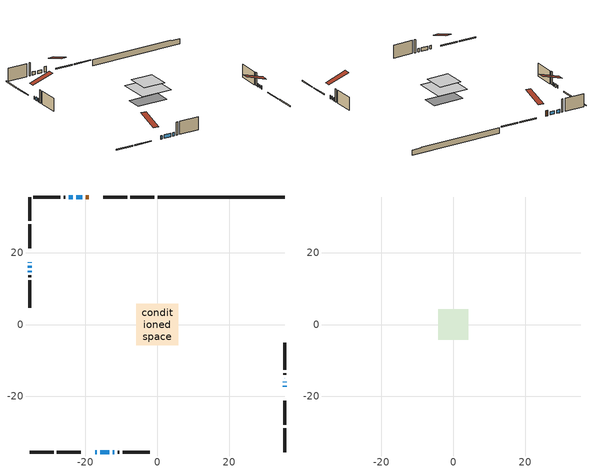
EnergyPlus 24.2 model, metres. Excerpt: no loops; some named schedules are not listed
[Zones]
conditioned space
 floor adiabatic (AdiabaticFloorConstruction): -5.82,-5.82 -5.82,5.82 5.82,5.82 5.82,-5.82 z3.05
 floor foundation (Slab1 construction): -5.86,-2.98 -5.86,2.98 5.86,2.98 5.86,-2.98 z-1.52
 wall outside (RimJoist1 construction): -0.84,35.45 -7.47,35.45 / -35.45,-35.45 -28.82,-35.45 / -35.45,35.45 -35.45,28.82 / 35.45,-35.45 35.45,-28.82 z0.61:0.91
 wall outside (RimJoist2 construction): -8.4,35.45 -15.03,35.45 / -27.89,-35.45 -21.26,-35.45 / -35.45,27.89 -35.45,21.26 / 35.45,-27.89 35.45,-21.26 z0.61:0.91
 wall outside (AdiabaticWallConstruction 1): -19.03,35.45 -19.91,35.45 z0.61:2.64
 wall outside (AdiabaticWallConstruction): 35.45,-17.26 35.45,-17.04 / -35.45,17.26 -35.45,17.2 / 35.45,-16.12 35.45,-15.92 / -35.45,16.28 -35.45,15.83 / -20.84,35.45 -22.53,35.45 / -17.26,-35.45 -16.83,-35.45 / -15.91,-35.45 -13.36,-35.45 / -35.45,14.9 -35.45,14.57 / 35.45,-15 35.45,-14.89 / -23.46,35.45 -24.65,35.45 / -12.44,-35.45 -11.9,-35.45 z0.61:1.83
 wall outside (Wall1 construction): -25.58,35.45 -26.04,35.45 / -10.98,-35.45 -10.52,-35.45 / -35.45,13.64 -35.45,13.18 / 35.45,-13.96 35.45,-13.5 z0.61:5.49
 wall outside (Wall2 construction): -26.97,35.45 -34.52,35.45 / -9.59,-35.45 -2.03,-35.45 / -35.45,12.25 -35.45,4.7 / 35.45,-12.57 35.45,-5.02 z0.61:5.49
 wall foundation (FoundationWall1 construction): 0.09,35.45,-1.52 0.09,35.45,0.61 31.91,35.45,0.61 31.91,35.45,0.39 35.45,35.45,0.39 35.45,35.45,-1.52
 window (WindowConstruction): 35.45,-17.26 35.45,-17.05 z0.61:1.83
 window (WindowConstruction 8): -35.45,17.26 -35.45,17.21 z0.61:1.83
 window (WindowConstruction 9): 35.45,-16.12 35.45,-15.93 z0.61:1.83
 window (WindowConstruction 10): -35.45,16.28 -35.45,15.83 z0.61:1.83
 window (WindowConstruction 1): -20.84,35.45 -22.53,35.45 z0.61:1.83
 window (WindowConstruction 2): -17.26,-35.45 -16.83,-35.45 z0.61:1.83
 window (WindowConstruction 3): -15.91,-35.45 -13.36,-35.45 z0.61:1.83
 window (WindowConstruction 4): -35.45,14.9 -35.45,14.57 z0.61:1.83
 window (WindowConstruction 5): 35.45,-15 35.45,-14.89 z0.61:1.83
 window (WindowConstruction 6): -23.46,35.45 -24.65,35.45 z0.61:1.83
 window (WindowConstruction 7): -12.43,-35.45 -11.91,-35.45 z0.61:1.83
 door (Door): -19.03,35.45 -19.91,35.45 z0.61:2.64
 ceiling adiabatic (AdiabaticFloorConstruction): 5.82,-5.82 5.82,5.82 -5.82,5.82 -5.82,-5.82 z3.05
attic - vented
 floor to conditioned space (Floor1 construction Reversed): -4.18,-4.18 -4.18,4.18 4.18,4.18 4.18,-4.18 z5.49
 roof outside (Roof1 construction): -18.1,35.45,5.49 -18.1,27.31,8.2 -15.95,27.31,8.2 -15.95,35.45,5.49; -18.19,-35.45,5.49 -18.19,-27.31,8.2 -20.33,-27.31,8.2 -20.33,-35.45,5.49; -35.45,18.19,5.49 -27.31,18.19,8.2 -27.31,20.33,8.2 -35.45,20.33,5.49; 35.45,-18.19,5.49 27.31,-18.19,8.2 27.31,-20.33,8.2 35.45,-20.33,5.49
[Building]
Building 1: Terrain=Suburbs
[Site:Location]
Toronto City Centre_ON: Latitude {deg}=43.63; Longitude {deg}=-79.39; Time Zone {hr}=-5; Elevation {m}=77; Keep Site Location Information=Yes
[Site:GroundTemperature:Shallow]
5.01852, 3.26908, 3.12898, 3.95918, 7.29196, 10.6092, 13.4851, 15.3069, 15.4617, 13.9799, 11.1774, 7.9619
[Site:WaterMainsTemperature]
Calculation Method=Schedule; Temperature Schedule=mains temperature schedule
[Material] Roughness=Rough; Thermal Absorptance=0.9
Name | Thickness {m} | Conductivity {W/m-K} | Density {kg/m3} | Specific Heat {J/kg-K} | Solar Absorptance | Visible Absorptance
asphalt or fiberglass shingles | 0.00635 | 0.162714 | 1121.4 | 1465.45 | 0.4 | 0.4
ceiling loosefill ins | 0.169333 | 0.0480833 | 16.02 | 1046.75 | 0.7 | 0.7
ceiling stud and cavity | 0.1397 | 0.213271 | 65.682 | 1177.47 | 0.7 | 0.7
concrete 4.0 in. | 0.1016 | 1.803125 | 2242.8 | 837.4 | 0.7 | 0.7
concrete 8.0 in. | 0.2032 | 1.803125 | 2242.8 | 837.4 | 0.7 | 0.7
door material | 0.04445 | 0.053851 | 512.64 | 1214.23 | 0.7 | 0.7
exterior vertical ins | 0.0457286 | 0.029427 | 32.04 | 1214.23 | 0.7 | 0.7
floor covering | 0.0127 | 0.0433444 | 54.468 | 1339.84 | 0.6 | 0.6
floor rigid ins; wall rigid ins | 0.512978 | 0.029427 | 32.04 | 1214.23 | 0.7 | 0.7
floor stud and cavity | 0.1397 | 1.75129 | 37.0049 | 1207.88 | 0.7 | 0.7
furniture material conditioned space 1 | 0.1524 | 0.115458 | 640.8 | 1214.23 | 0.6 | 0.6
gypsum board | 0.0127 | 0.160291 | 801 | 837.4 | 0.6 | 0.6
gypsum board 1 | 0.0127 | 0.160291 | 801 | 837.4 | 0.7 | 0.7
osb sheathing 0.5 in. | 0.0127 | 0.115458 | 512.64 | 1214.23 | 0.7 | 0.7
osb sheathing 0.75 in. | 0.01905 | 0.115458 | 512.64 | 1214.23 | 0.7 | 0.7
osb sheathing 2.0 in. | 0.0508 | 0.115458 | 512.64 | 1214.23 | 0.7 | 0.7
rim joist rigid ins | 0.051816 | 0.029427 | 32.04 | 1214.23 | 0.7 | 0.7
rim joist stud and cavity | 0.0508 | 0.0451784 | 125.044 | 1163.47 | 0.6 | 0.6
rim joist stud and cavity 1 | 0.0508 | 0.0402607 | 125.044 | 1163.47 | 0.6 | 0.6
wall stud and cavity | 0.1397 | 0.084134 | 139.0536 | 1170.24 | 0.7 | 0.7
wall stud and cavity 1 | 0.1397 | 0.0813726 | 139.0536 | 1170.24 | 0.7 | 0.7
wall stud and cavity 2 | 0.0889 | 0.380278 | 52.3479 | 1209.89 | 0.7 | 0.7
wall stud and cavity 3 | 0.0889 | 0.391764 | 83.0341 | 1211.67 | 0.7 | 0.7
wood siding | 0.0254 | 0.102417 | 544.68 | 1172.36 | 0.4 | 0.4
wood siding 1; wood siding 2; wood siding 3 | 0.0254 | 0.102417 | 544.68 | 1172.36 | 0.7 | 0.7
[WindowMaterial:SimpleGlazingSystem]
Name | U-Factor {W/m2-K} | Solar Heat Gain Coefficient
WindowMaterial | 3.23305 | 0.41
WindowMaterial 1 | 3.27223 | 0.57
WindowMaterial 10 | 3.219426 | 0.35
WindowMaterial 2 | 3.26031 | 0.49
WindowMaterial 3 | 3.28927 | 0.62
WindowMaterial 4 | 3.25293 | 0.47
WindowMaterial 5 | 3.165485 | 0.27
WindowMaterial 6 | 3.27507 | 0.6
WindowMaterial 7 | 3.24441 | 0.44
WindowMaterial 8 | 3.06271 | 0.18
WindowMaterial 9 | 3.20069 | 0.32
[Construction]
AdiabaticFloorConstruction: floor stud and cavity, floor rigid ins, osb sheathing 0.75 in., floor covering
AdiabaticWallConstruction: wood siding 2, wall rigid ins, wall stud and cavity 2, gypsum board
AdiabaticWallConstruction 1: wood siding 3, wall rigid ins, wall stud and cavity 2, gypsum board
Door: door material
Floor1 construction Reversed: gypsum board, ceiling stud and cavity, ceiling loosefill ins
FoundationWall1 construction: concrete 8.0 in., gypsum board 1
furniture construction conditioned space 1: furniture material conditioned space 1
PartitionWallConstruction: gypsum board, wall stud and cavity 3, gypsum board
RimJoist1 construction: wood siding 1, osb sheathing 2.0 in., rim joist stud and cavity
RimJoist2 construction: wood siding 1, rim joist rigid ins, osb sheathing 2.0 in., rim joist stud and cavity 1
Roof1 construction: asphalt or fiberglass shingles
Slab1 construction: concrete 4.0 in.
Wall1 construction: wood siding, osb sheathing 0.5 in., wall stud and cavity, gypsum board
Wall2 construction: wood siding, osb sheathing 0.5 in., wall stud and cavity 1, gypsum board
WindowConstruction: WindowMaterial
WindowConstruction 1: WindowMaterial 1
WindowConstruction 10: WindowMaterial 10
WindowConstruction 2: WindowMaterial 2
WindowConstruction 3: WindowMaterial 3
WindowConstruction 4: WindowMaterial 4
WindowConstruction 5: WindowMaterial 5
WindowConstruction 6: WindowMaterial 6
WindowConstruction 7: WindowMaterial 7
WindowConstruction 8: WindowMaterial 8
WindowConstruction 9: WindowMaterial 9
[Zone] Multiplier=1; Part of Total Floor Area=Yes
Name | Volume {m3}
attic - vented | 30.7745
conditioned space | 513
[Space]
Name | Zone | Volume {m3}
attic - vented 1 | attic - vented | 30.7745
conditioned space 1 | conditioned space | 513
[ZoneInfiltration:EffectiveLeakageArea]
infil attic - vented 1: Zone or Space=attic - vented 1; Schedule=Always On Discrete; Effective Air Leakage Area {cm2}=2941.47; Stack Coefficient=0.000188702; Wind Coefficient=9.2813e-06
[ZoneMixing]
whole house fan mix: Zone or Space=attic - vented; Schedule=Always On Continuous; Design Flow Rate Calculation Method=Flow/Zone; Design Flow Rate {m3/s}=0; Source Zone or Space=conditioned space
[SurfaceProperty:ExposedFoundationPerimeter]
Slab1: Exposed Perimeter Calculation Method=TotalExposedPerimeter; Total Exposed Perimeter {m}=35.358
[InternalMass] Zone or ZoneList=conditioned space; Space or SpaceList=conditioned space 1
Name | Construction | Surface Area {m2}
furniture mass conditioned space 1 | furniture construction conditioned space 1 | 82.0802
partition wall mass | PartitionWallConstruction | 205.201
[Lights]
interior lighting: Zone or ZoneList or Space or SpaceList=conditioned space 1; Schedule=interior lighting schedule; Design Level Calculation Method=LightingLevel; Lighting Level {W}=343.2; Return Air Fraction=0; Fraction Radiant=0.6; Fraction Visible=0.2; Fraction Replaceable=1
[People]
occupants: Zone or ZoneList or Space or SpaceList=conditioned space 1; Number of People Schedule=occupants schedule; Number of People Calculation Method=People; Number of People=3; Fraction Radiant=0.314171; Sensible Heat Fraction=0.56303; Activity Level Schedule=occupants activity schedule; Carbon Dioxide Generation Rate {m3/s-W}=0; Enable ASHRAE 55 Comfort Warnings=No; Mean Radiant Temperature Calculation Type=EnclosureAveraged
[ElectricEquipment] Zone or ZoneList or Space or SpaceList=conditioned space 1; Design Level Calculation Method=EquipmentLevel
Name | Schedule | Design Level {W} | Fraction Latent | Fraction Radiant | Fraction Lost
clothes dryer | clothes dryer schedule | 140.772 | 0.015 | 0.081 | 0.85
clothes washer | clothes washer schedule | 32.1985 | 0.03 | 0.162 | 0.7
cooking range | cooking range schedule | 215.147 | 0.08 | 0.432 | 0.2
dishwasher | dishwasher schedule | 66.8632 | 0.3 | 0.18 | 0.4
fridge | fridge schedule | 72.9452 | 0 | 0.6 | 0
mech vent bath fan 0 | mech vent bath fan 0 schedule | 50.2 | 0 | 0 | 1
mech vent bath fan 1 | mech vent bath fan 1 schedule | 50.2 | 0 | 0 | 1
mech vent house fan | mech vent house fan schedule | 0 | 0 | 0 | 1
mech vent house fan cfis | mech vent house fan cfis schedule | 0 | 0 | 0 | 0
mech vent range fan 0 | mech vent range fan 0 schedule | 57 | 0 | 0 | 1
misc plug loads | misc plug loads schedule | 494.7 | 0.045 | 0.513 | 0.1
whole house fan | Always On Discrete | 0 | 0 | 0 | 1
[OtherEquipment] Zone or ZoneList or Space or SpaceList=conditioned space 1; Design Level Calculation Method=EquipmentLevel
Name | Fuel Type | Schedule | Design Level {W} | Fraction Latent | Fraction Radiant | Fraction Lost
clothes dryer 1 | Electricity | clothes dryer schedule | 0 | 0.015 | 0.081 | 0.85
cooking range 1 | Electricity | cooking range schedule | 0 | 0.08 | 0.432 | 0.2
general water use latent | None | general water use schedule | 62.594 | 1 | 0 | 0
general water use sensible | None | general water use schedule | -61.6891 | 0 | 0.6 | 0
mech vent house fan latent load | None | Always On Discrete | 0 | 1 | 0 | 0
mech vent house fan sensible load | None | Always On Discrete | 0 | 0 | 0 | 0
water heater energy adjustment1 | NaturalGas | Always On Discrete | 0.01 | 0 | 0 | 1
[ZoneInfiltration:DesignFlowRate] Zone or ZoneList or Space or SpaceList=conditioned space 1; Schedule=Always On Discrete; Design Flow Rate Calculation Method=Flow/Zone; Design Flow Rate {m3/s}=0
infil flow; natural vent flow; whole house fan flow
[AvailabilityManager:Scheduled]
central ac and furnace airloop Availability Manager: Schedule=Always On Discrete
[Foundation:Kiva]
Foundation Kiva 1: Initial Indoor Air Temperature {C}=18; Wall Height Above Grade {m}=0.609996; Wall Depth Below Slab {m}=0.2032; Custom Block Material Name 1=exterior vertical ins; Custom Block Depth 1 {m}=2.13; Custom Block X Position 1 {m}=0.2159; Custom Block Z Position 1 {m}=0
[Foundation:Kiva:Settings]
Soil Conductivity {W/m-K}=0.849921; Soil Density {kg/m3}=1842.3; Soil Specific Heat {J/kg-K}=418.7; Ground Solar Absorptivity=0.9; Ground Thermal Absorptivity=0.9; Ground Surface Roughness {m}=0.03; Far-Field Width {m}=40; Deep-Ground Boundary Condition=ZeroFlux; Deep-Ground Depth {m}=40; Minimum Cell Dimension {m}=0.2; Maximum Cell Growth Coefficient=3; Simulation Timestep=Timestep
[Exterior:Lights]
exterior lighting: Schedule=exterior lighting schedule; Design Level {W}=75.6
[EnergyManagementSystem:GlobalVariable]
central_ac_and_furnace_airloop_Fan_RTF
infil_program_Qfan
infil_program_Qinf
natural_vent_program_Qnv
natural_vent_program_Qwhf
[EnergyManagementSystem:Sensor]
Name | Output:Variable or Output:Meter Index Key | Output:Variable or Output:Meter
airflow_gain | infil flow | Infiltration Sensible Heat Gain Energy
airflow_gain_1 | natural vent flow | Infiltration Sensible Heat Gain Energy
airflow_gain_2 | whole house fan flow | Infiltration Sensible Heat Gain Energy
airflow_loss | infil flow | Infiltration Sensible Heat Loss Energy
airflow_loss_1 | natural vent flow | Infiltration Sensible Heat Loss Energy
airflow_loss_2 | whole house fan flow | Infiltration Sensible Heat Loss Energy
clg_load_cond |  | Cooling:EnergyTransfer:Zone:CONDITIONED SPACE
clg_sp_s; clg_sp_s_1 | cooling setpoint | Schedule Value
clothes_dryer_exhaust_0_sch_s | clothes dryer exhaust 0 schedule | Schedule Value
cool_season | cooling season schedule | Schedule Value
htg_load_cond |  | Heating:EnergyTransfer:Zone:CONDITIONED SPACE
htg_sp_s; htg_sp_s_1 | heating setpoint | Schedule Value
ig_ee_conv | clothes dryer | Electric Equipment Convective Heating Energy
ig_ee_conv_2 | cooking range | Electric Equipment Convective Heating Energy
ig_ee_conv_4 | fridge | Electric Equipment Convective Heating Energy
ig_ee_conv_5 | misc plug loads | Electric Equipment Convective Heating Energy
ig_ee_conv_6 | whole house fan | Electric Equipment Convective Heating Energy
ig_ee_rad | clothes dryer | Electric Equipment Radiant Heating Energy
ig_ee_rad_2 | cooking range | Electric Equipment Radiant Heating Energy
ig_ee_rad_4 | fridge | Electric Equipment Radiant Heating Energy
ig_ee_rad_5 | misc plug loads | Electric Equipment Radiant Heating Energy
ig_ee_rad_6 | whole house fan | Electric Equipment Radiant Heating Energy
ig_lgt_conv | interior lighting | Lights Convective Heating Energy
ig_lgt_rad | interior lighting | Lights Radiant Heating Energy
ig_lgt_vis | interior lighting | Lights Visible Radiation Heating Energy
ig_oe_conv | clothes dryer 1 | Other Equipment Convective Heating Energy
ig_oe_conv_1 | cooking range 1 | Other Equipment Convective Heating Energy
ig_oe_conv_2 | general water use latent | Other Equipment Convective Heating Energy
ig_oe_conv_3 | general water use sensible | Other Equipment Convective Heating Energy
ig_oe_conv_4 | water heater energy adjustment1 | Other Equipment Convective Heating Energy
ig_oe_rad | clothes dryer 1 | Other Equipment Radiant Heating Energy
ig_oe_rad_1 | cooking range 1 | Other Equipment Radiant Heating Energy
ig_oe_rad_2 | general water use latent | Other Equipment Radiant Heating Energy
ig_oe_rad_3 | general water use sensible | Other Equipment Radiant Heating Energy
ig_oe_rad_4 | water heater energy adjustment1 | Other Equipment Radiant Heating Energy
ig_ppl_conv | occupants | People Convective Heating Energy
ig_ppl_rad | occupants | People Radiant Heating Energy
im_conv | furniture mass conditioned space 1 | Surface Inside Face Convection Heat Gain Energy
im_conv_1 | partition wall mass | Surface Inside Face Convection Heat Gain Energy
im_ig | furniture mass conditioned space 1 | Surface Inside Face Internal Gains Radiation Heat Gain Energy
im_ig_1 | partition wall mass | Surface Inside Face Internal Gains Radiation Heat Gain Energy
im_lgt | furniture mass conditioned space 1 | Surface Inside Face Lights Radiation Heat Gain Energy
im_lgt_1 | partition wall mass | Surface Inside Face Lights Radiation Heat Gain Energy
im_sol | furniture mass conditioned space 1 | Surface Inside Face Solar Radiation Heat Gain Energy
im_sol_1 | partition wall mass | Surface Inside Face Solar Radiation Heat Gain Energy
im_surf | furniture mass conditioned space 1 | Surface Inside Face Net Surface Thermal Radiation Heat Gain Energy
im_surf_1 | partition wall mass | Surface Inside Face Net Surface Thermal Radiation Heat Gain Energy
mech_vent_bath_fan_0_sch_s | mech vent bath fan 0 schedule | Schedule Value
mech_vent_bath_fan_1_sch_s | mech vent bath fan 1 schedule | Schedule Value
mech_vent_range_fan_0_sch_s | mech vent range fan 0 schedule | Schedule Value
mv_conv | mech vent bath fan 0 | Electric Equipment Convective Heating Energy
mv_conv_1 | mech vent bath fan 1 | Electric Equipment Convective Heating Energy
mv_conv_2 | mech vent house fan | Electric Equipment Convective Heating Energy
mv_conv_3 | mech vent house fan cfis | Electric Equipment Convective Heating Energy
mv_conv_4 | mech vent range fan 0 | Electric Equipment Convective Heating Energy
mv_conv_5 | mech vent house fan latent load | Other Equipment Convective Heating Energy
mv_conv_6 | mech vent house fan sensible load | Other Equipment Convective Heating Energy
mv_rad | mech vent bath fan 0 | Electric Equipment Radiant Heating Energy
mv_rad_1 | mech vent bath fan 1 | Electric Equipment Radiant Heating Energy
mv_rad_2 | mech vent house fan | Electric Equipment Radiant Heating Energy
mv_rad_3 | mech vent house fan cfis | Electric Equipment Radiant Heating Energy
mv_rad_4 | mech vent range fan 0 | Electric Equipment Radiant Heating Energy
mv_rad_5 | mech vent house fan latent load | Other Equipment Radiant Heating Energy
mv_rad_6 | mech vent house fan sensible load | Other Equipment Radiant Heating Energy
natural_vent_s | natural vent schedule | Schedule Value
out_pb_s |  | Site Outdoor Air Barometric Pressure
out_wt_s |  | Site Outdoor Air Humidity Ratio
site_vw_s |  | Site Wind Speed
ss_back_out | Window1 | Surface Window Shortwave from Zone Back Out Window Heat Transfer Rate
ss_back_out_1 | Window11 | Surface Window Shortwave from Zone Back Out Window Heat Transfer Rate
ss_back_out_10 | Window9 | Surface Window Shortwave from Zone Back Out Window Heat Transfer Rate
ss_back_out_2 | Window12 | Surface Window Shortwave from Zone Back Out Window Heat Transfer Rate
ss_back_out_3 | Window13 | Surface Window Shortwave from Zone Back Out Window Heat Transfer Rate
ss_back_out_4 | Window2 | Surface Window Shortwave from Zone Back Out Window Heat Transfer Rate
ss_back_out_5 | Window4 | Surface Window Shortwave from Zone Back Out Window Heat Transfer Rate
ss_back_out_6 | Window5 | Surface Window Shortwave from Zone Back Out Window Heat Transfer Rate
ss_back_out_7 | Window6 | Surface Window Shortwave from Zone Back Out Window Heat Transfer Rate
ss_back_out_8 | Window7 | Surface Window Shortwave from Zone Back Out Window Heat Transfer Rate
ss_back_out_9 | Window8 | Surface Window Shortwave from Zone Back Out Window Heat Transfer Rate
ss_conv | Door1 | Surface Inside Face Convection Heat Gain Energy
ss_conv_1 | Window1 | Surface Inside Face Convection Heat Gain Energy
ss_conv_10 | Window8 | Surface Inside Face Convection Heat Gain Energy
ss_conv_11 | Window9 | Surface Inside Face Convection Heat Gain Energy
ss_conv_2 | Window11 | Surface Inside Face Convection Heat Gain Energy
ss_conv_3 | Window12 | Surface Inside Face Convection Heat Gain Energy
ss_conv_4 | Window13 | Surface Inside Face Convection Heat Gain Energy
ss_conv_5 | Window2 | Surface Inside Face Convection Heat Gain Energy
ss_conv_6 | Window4 | Surface Inside Face Convection Heat Gain Energy
ss_conv_7 | Window5 | Surface Inside Face Convection Heat Gain Energy
ss_conv_8 | Window6 | Surface Inside Face Convection Heat Gain Energy
ss_conv_9 | Window7 | Surface Inside Face Convection Heat Gain Energy
ss_ig | Door1 | Surface Inside Face Internal Gains Radiation Heat Gain Energy
ss_ig_1 | Window1 | Surface Inside Face Internal Gains Radiation Heat Gain Energy
ss_ig_10 | Window8 | Surface Inside Face Internal Gains Radiation Heat Gain Energy
ss_ig_11 | Window9 | Surface Inside Face Internal Gains Radiation Heat Gain Energy
ss_ig_2 | Window11 | Surface Inside Face Internal Gains Radiation Heat Gain Energy
ss_ig_3 | Window12 | Surface Inside Face Internal Gains Radiation Heat Gain Energy
ss_ig_4 | Window13 | Surface Inside Face Internal Gains Radiation Heat Gain Energy
ss_ig_5 | Window2 | Surface Inside Face Internal Gains Radiation Heat Gain Energy
ss_ig_6 | Window4 | Surface Inside Face Internal Gains Radiation Heat Gain Energy
ss_ig_7 | Window5 | Surface Inside Face Internal Gains Radiation Heat Gain Energy
ss_ig_8 | Window6 | Surface Inside Face Internal Gains Radiation Heat Gain Energy
ss_ig_9 | Window7 | Surface Inside Face Internal Gains Radiation Heat Gain Energy
ss_lgt | Door1 | Surface Inside Face Lights Radiation Heat Gain Energy
ss_sol | Door1 | Surface Inside Face Solar Radiation Heat Gain Energy
ss_surf | Door1 | Surface Inside Face Net Surface Thermal Radiation Heat Gain Energy
ss_surf_1 | Window1 | Surface Inside Face Net Surface Thermal Radiation Heat Gain Energy
ss_surf_10 | Window8 | Surface Inside Face Net Surface Thermal Radiation Heat Gain Energy
ss_surf_11 | Window9 | Surface Inside Face Net Surface Thermal Radiation Heat Gain Energy
ss_surf_2 | Window11 | Surface Inside Face Net Surface Thermal Radiation Heat Gain Energy
ss_surf_3 | Window12 | Surface Inside Face Net Surface Thermal Radiation Heat Gain Energy
ss_surf_4 | Window13 | Surface Inside Face Net Surface Thermal Radiation Heat Gain Energy
ss_surf_5 | Window2 | Surface Inside Face Net Surface Thermal Radiation Heat Gain Energy
ss_surf_6 | Window4 | Surface Inside Face Net Surface Thermal Radiation Heat Gain Energy
ss_surf_7 | Window5 | Surface Inside Face Net Surface Thermal Radiation Heat Gain Energy
ss_surf_8 | Window6 | Surface Inside Face Net Surface Thermal Radiation Heat Gain Energy
ss_surf_9 | Window7 | Surface Inside Face Net Surface Thermal Radiation Heat Gain Energy
ss_trans_in | Window1 | Surface Window Transmitted Solar Radiation Rate
ss_trans_in_1 | Window11 | Surface Window Transmitted Solar Radiation Rate
ss_trans_in_10 | Window9 | Surface Window Transmitted Solar Radiation Rate
ss_trans_in_2 | Window12 | Surface Window Transmitted Solar Radiation Rate
ss_trans_in_3 | Window13 | Surface Window Transmitted Solar Radiation Rate
ss_trans_in_4 | Window2 | Surface Window Transmitted Solar Radiation Rate
ss_trans_in_5 | Window4 | Surface Window Transmitted Solar Radiation Rate
ss_trans_in_6 | Window5 | Surface Window Transmitted Solar Radiation Rate
ss_trans_in_7 | Window6 | Surface Window Transmitted Solar Radiation Rate
ss_trans_in_8 | Window7 | Surface Window Transmitted Solar Radiation Rate
ss_trans_in_9 | Window8 | Surface Window Transmitted Solar Radiation Rate
ss_trans_out | Window1 | Surface Inside Face Initial Transmitted Diffuse Transmitted Out Window Solar Radiation Rate
ss_trans_out_1 | Window11 | Surface Inside Face Initial Transmitted Diffuse Transmitted Out Window Solar Radiation Rate
ss_trans_out_10 | Window9 | Surface Inside Face Initial Transmitted Diffuse Transmitted Out Window Solar Radiation Rate
ss_trans_out_2 | Window12 | Surface Inside Face Initial Transmitted Diffuse Transmitted Out Window Solar Radiation Rate
ss_trans_out_3 | Window13 | Surface Inside Face Initial Transmitted Diffuse Transmitted Out Window Solar Radiation Rate
ss_trans_out_4 | Window2 | Surface Inside Face Initial Transmitted Diffuse Transmitted Out Window Solar Radiation Rate
ss_trans_out_5 | Window4 | Surface Inside Face Initial Transmitted Diffuse Transmitted Out Window Solar Radiation Rate
ss_trans_out_6 | Window5 | Surface Inside Face Initial Transmitted Diffuse Transmitted Out Window Solar Radiation Rate
ss_trans_out_7 | Window6 | Surface Inside Face Initial Transmitted Diffuse Transmitted Out Window Solar Radiation Rate
ss_trans_out_8 | Window7 | Surface Inside Face Initial Transmitted Diffuse Transmitted Out Window Solar Radiation Rate
ss_trans_out_9 | Window8 | Surface Inside Face Initial Transmitted Diffuse Transmitted Out Window Solar Radiation Rate
s_conv | Floor1 | Surface Inside Face Convection Heat Gain Energy
s_conv_1 | FoundationWall1 | Surface Inside Face Convection Heat Gain Energy
s_conv_10 | RimJoist2:270 | Surface Inside Face Convection Heat Gain Energy
s_conv_11 | RimJoist2:90 | Surface Inside Face Convection Heat Gain Energy
s_conv_12 | Slab1 | Surface Inside Face Convection Heat Gain Energy
s_conv_13 | Wall1:0 | Surface Inside Face Convection Heat Gain Energy
s_conv_14 | Wall1:180 | Surface Inside Face Convection Heat Gain Energy
s_conv_15 | Wall1:270 | Surface Inside Face Convection Heat Gain Energy
s_conv_16 | Wall1:90 | Surface Inside Face Convection Heat Gain Energy
s_conv_17 | Wall2:0 | Surface Inside Face Convection Heat Gain Energy
s_conv_18 | Wall2:180 | Surface Inside Face Convection Heat Gain Energy
s_conv_19 | Wall2:270 | Surface Inside Face Convection Heat Gain Energy
s_conv_2 | inferred conditioned ceiling | Surface Inside Face Convection Heat Gain Energy
s_conv_20 | Wall2:90 | Surface Inside Face Convection Heat Gain Energy
s_conv_3 | inferred conditioned floor | Surface Inside Face Convection Heat Gain Energy
s_conv_4 | RimJoist1:0 | Surface Inside Face Convection Heat Gain Energy
s_conv_5 | RimJoist1:180 | Surface Inside Face Convection Heat Gain Energy
s_conv_6 | RimJoist1:270 | Surface Inside Face Convection Heat Gain Energy
s_conv_7 | RimJoist1:90 | Surface Inside Face Convection Heat Gain Energy
s_conv_8 | RimJoist2:0 | Surface Inside Face Convection Heat Gain Energy
s_conv_9 | RimJoist2:180 | Surface Inside Face Convection Heat Gain Energy
s_ig | Floor1 | Surface Inside Face Internal Gains Radiation Heat Gain Energy
s_ig_1 | FoundationWall1 | Surface Inside Face Internal Gains Radiation Heat Gain Energy
s_ig_10 | RimJoist2:270 | Surface Inside Face Internal Gains Radiation Heat Gain Energy
s_ig_11 | RimJoist2:90 | Surface Inside Face Internal Gains Radiation Heat Gain Energy
s_ig_12 | Slab1 | Surface Inside Face Internal Gains Radiation Heat Gain Energy
s_ig_13 | Wall1:0 | Surface Inside Face Internal Gains Radiation Heat Gain Energy
s_ig_14 | Wall1:180 | Surface Inside Face Internal Gains Radiation Heat Gain Energy
s_ig_15 | Wall1:270 | Surface Inside Face Internal Gains Radiation Heat Gain Energy
s_ig_16 | Wall1:90 | Surface Inside Face Internal Gains Radiation Heat Gain Energy
s_ig_17 | Wall2:0 | Surface Inside Face Internal Gains Radiation Heat Gain Energy
